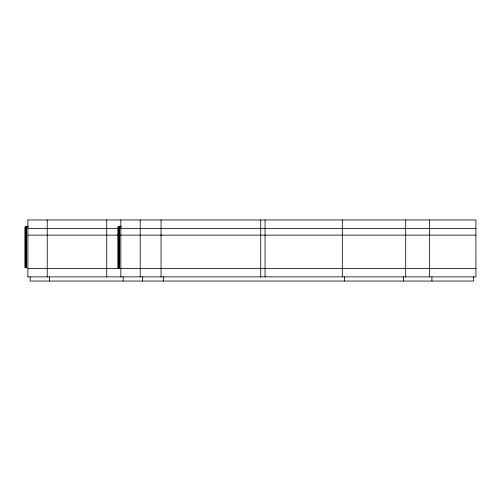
<?xml version="1.0" encoding="UTF-8"?>
<svg xmlns="http://www.w3.org/2000/svg" width="501" height="501" viewBox="0 0 501 501"><rect width="100%" height="100%" fill="white"/><g stroke="black" fill="none" stroke-linecap="round" stroke-linejoin="round"><path stroke-width="0.75" d="M26.24 226.922C27.236 225.945 24.944 226.358 26.24 226.922L26.19 267.766M119.169 226.934C120.265 226.057 117.948 226.201 119.169 226.934L119.163 267.766M27.924 219.952L475.912 219.952L475.95 276.878L27.924 276.878M26.171 226.327L28.2 226.327M119.144 226.327L121.173 226.327M26.171 226.859L28.2 226.859M119.144 226.859L121.173 226.859M27.924 228.487L160.852 228.487M161.053 228.487L405.66 228.487M406.305 228.487L475.912 228.487M27.924 235.132L160.852 235.132M161.053 235.132L405.66 235.132M406.305 235.132L475.912 235.132M27.924 268.53L160.852 268.53M161.053 268.53L405.66 268.53M406.305 268.53L475.912 268.53M473.67 276.878L473.67 281.048L30.173 281.048L30.154 276.878M431.925 276.878L431.925 281.048M429.645 219.952L429.645 276.878M405.697 219.952L405.697 276.878M403.418 276.878L403.418 281.048M344.594 276.878L344.594 281.048M342.315 219.952L342.315 276.878M265.054 219.952L265.054 276.878M260.739 219.952L260.739 276.878M163.32 276.878L163.32 281.048M161.046 219.952L161.046 276.878M142.503 276.878L142.503 281.048M140.205 219.952L140.205 276.878M123.127 276.878L123.127 281.048M120.847 219.952L120.847 276.878M119.144 226.389L119.144 226.79M118.192 226.972L118.192 267.766M106.732 219.952L106.732 276.878M49.53 276.878L49.53 281.048M47.232 219.952L47.232 276.878M27.874 219.952L27.874 276.878M26.171 226.389L26.171 226.79M25.219 226.972L25.219 267.766M26.359 226.972L25.05 226.972L25.05 267.766L26.359 267.766L26.359 226.972M119.332 226.972L118.023 226.972L118.023 267.766L119.332 267.766L119.332 226.972"/></g></svg>
